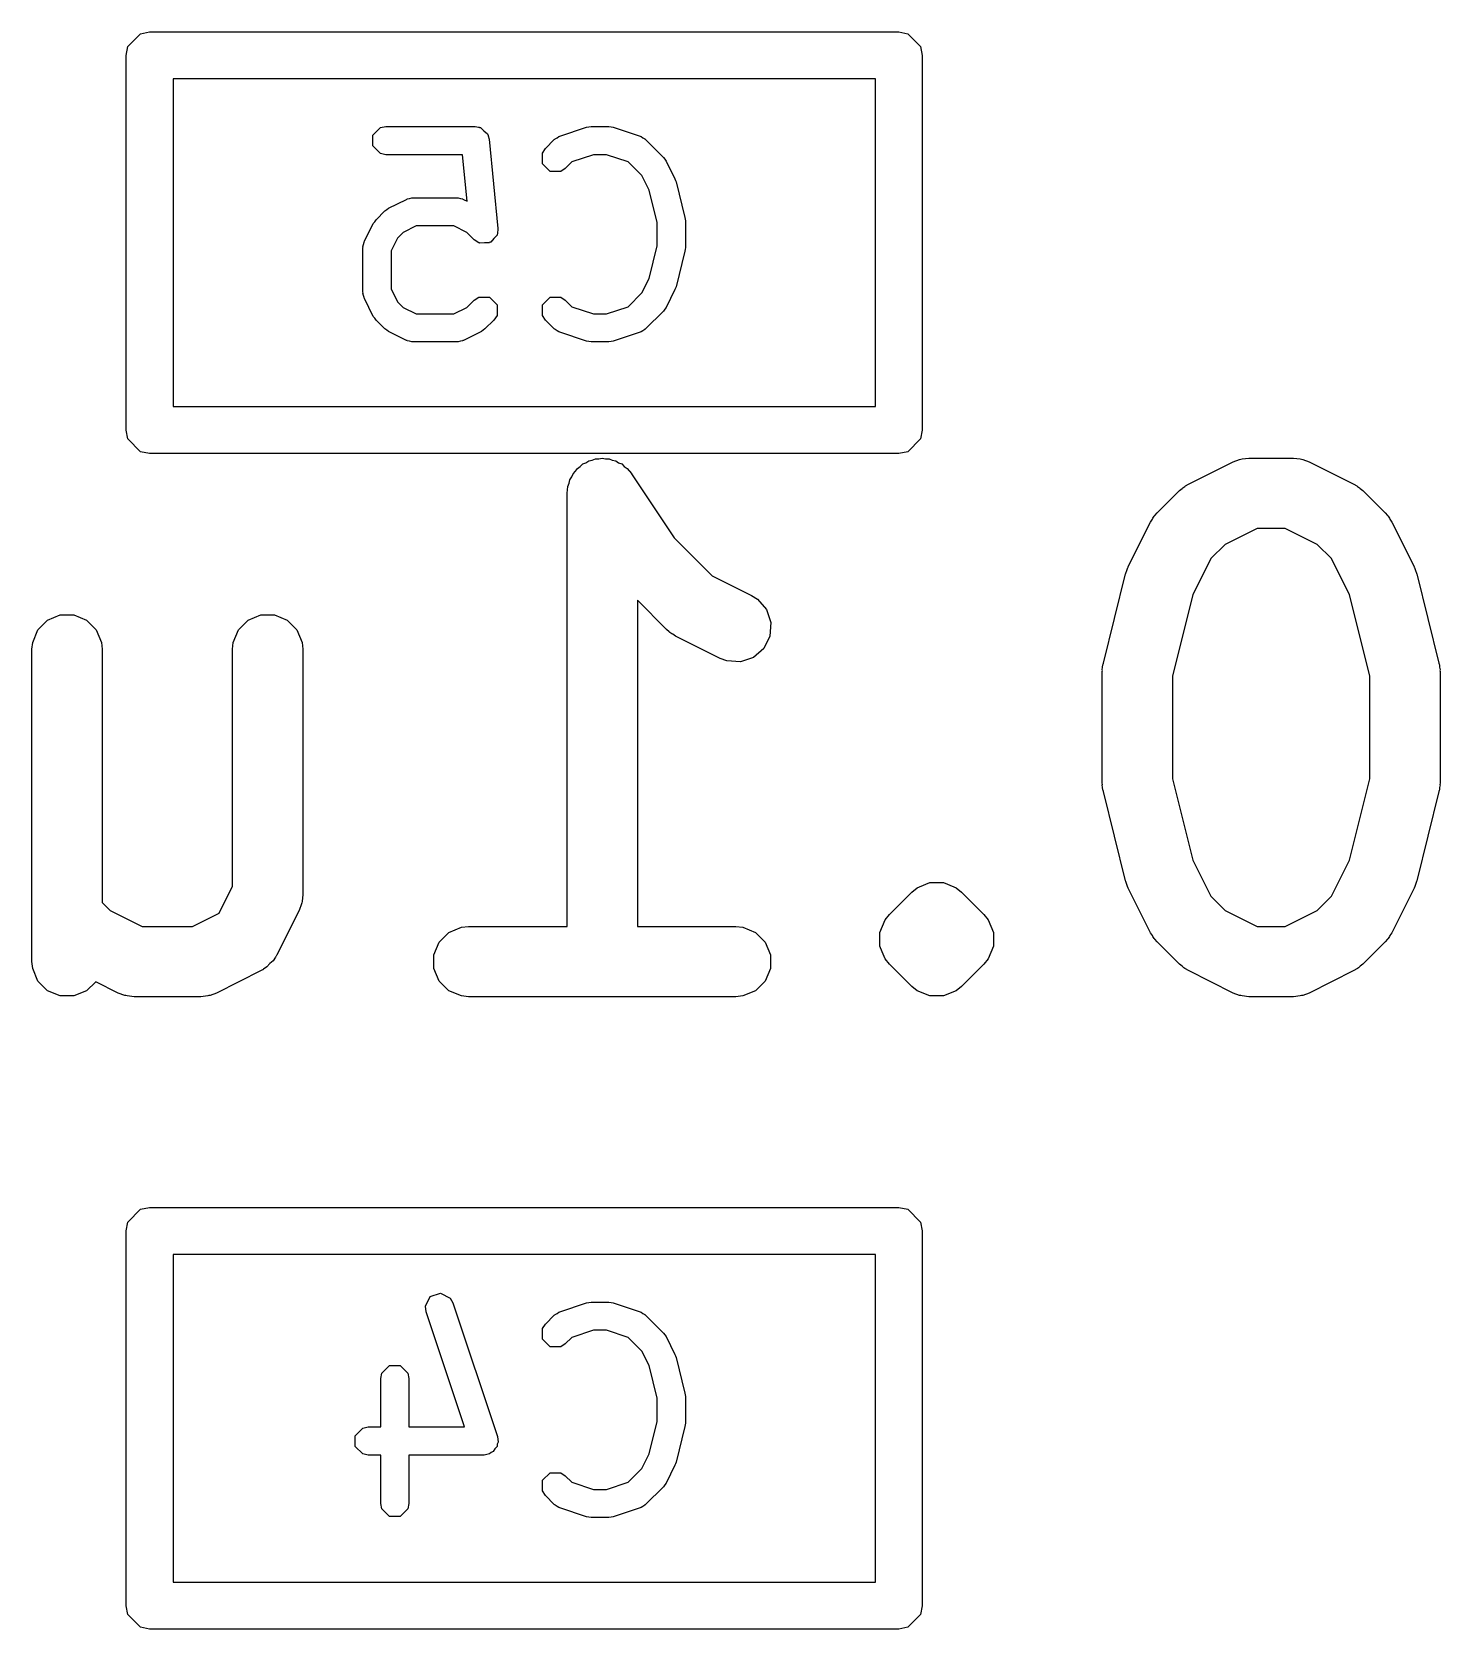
# Model space of a CAD drawing. Extents: x 4.93 to 6.66, y -4.88 to -3.77.
# Drawn here: x 5.1092 to 5.2276, y -4.5794 to -4.4452 of the extents above; entities that cross this region are included whole.
import ezdxf

# ---------------------------------------------------------------- set-up
doc = ezdxf.new("R2010")
doc.units = 0
doc.header["$MEASUREMENT"] = 0
doc.layers.add('BLACK', color=7, linetype='CONTINUOUS')

msp = doc.modelspace()

# ---------------------------------------------------------------- linework, layer by layer
at = {"layer": 'BLACK', "linetype": 'CONTINUOUS'}
for p, q in [((5.11717, -4.44714), (5.11732, -4.44639)), ((5.11732, -4.44639), (5.11838, -4.44532)), ((5.11838, -4.44532), (5.11914, -4.44517)), ((5.11914, -4.44517), (5.18213, -4.44517)), ((5.18213, -4.44517), (5.18288, -4.44532)), ((5.18288, -4.44532), (5.18395, -4.44639)), ((5.18395, -4.44639), (5.1841, -4.44714)), ((5.11717, -4.47864), (5.11717, -4.44714)), ((5.1841, -4.44714), (5.1841, -4.47864)), ((5.12111, -4.44911), (5.12111, -4.47667)), ((5.18016, -4.44911), (5.12111, -4.44911)), ((5.18016, -4.47667), (5.18016, -4.44911)), ((5.13856, -4.45321), (5.13901, -4.45312)), ((5.13901, -4.45312), (5.14651, -4.45312)), ((5.14651, -4.45312), (5.14679, -4.45318)), ((5.15607, -4.45316), (5.15626, -4.45312)), ((5.15626, -4.45312), (5.15776, -4.45312)), ((5.15776, -4.45312), (5.15794, -4.45316)), ((5.13792, -4.45385), (5.13856, -4.45321)), ((5.13792, -4.45476), (5.13792, -4.45385)), ((5.14679, -4.45318), (5.14685, -4.45317)), ((5.14685, -4.45317), (5.14688, -4.4532)), ((5.14688, -4.4532), (5.14696, -4.45321)), ((5.14696, -4.45321), (5.14724, -4.45349)), ((5.14724, -4.45349), (5.14755, -4.45375)), ((5.14755, -4.45375), (5.14757, -4.45383)), ((5.14757, -4.45383), (5.1476, -4.45385)), ((5.1476, -4.45385), (5.1476, -4.45391)), ((5.1476, -4.45391), (5.14768, -4.45419)), ((5.14768, -4.45419), (5.14843, -4.46169)), ((5.15242, -4.45497), (5.15317, -4.45422)), ((5.15317, -4.45422), (5.15322, -4.45419)), ((5.15322, -4.45419), (5.15323, -4.45416)), ((5.15323, -4.45416), (5.1534, -4.45407)), ((5.1534, -4.45407), (5.15356, -4.45396)), ((5.15356, -4.45396), (5.15358, -4.45396)), ((5.15358, -4.45396), (5.15363, -4.45393)), ((5.15363, -4.45393), (5.15588, -4.45318)), ((5.15588, -4.45318), (5.15607, -4.45316)), ((5.15794, -4.45316), (5.15813, -4.45318)), ((5.15813, -4.45318), (5.16038, -4.45393)), ((5.16038, -4.45393), (5.16043, -4.45396)), ((5.16043, -4.45396), (5.16046, -4.45396)), ((5.16046, -4.45396), (5.16062, -4.45407)), ((5.16062, -4.45407), (5.16078, -4.45416)), ((5.16078, -4.45416), (5.16079, -4.45419)), ((5.16079, -4.45419), (5.16084, -4.45422)), ((5.16084, -4.45422), (5.16234, -4.45572)), ((5.13856, -4.4554), (5.13792, -4.45476)), ((5.13901, -4.45549), (5.13856, -4.4554)), ((5.14544, -4.45549), (5.13901, -4.45549)), ((5.14583, -4.45939), (5.14544, -4.45549)), ((5.15217, -4.45535), (5.15242, -4.45497)), ((5.15217, -4.45626), (5.15217, -4.45535)), ((5.15645, -4.45549), (5.15465, -4.45609)), ((5.15757, -4.45549), (5.15645, -4.45549)), ((5.15937, -4.45609), (5.15757, -4.45549)), ((5.16234, -4.45572), (5.16245, -4.45588)), ((5.15281, -4.4569), (5.15217, -4.45626)), ((5.15371, -4.4569), (5.15281, -4.4569)), ((5.15409, -4.45664), (5.15371, -4.4569)), ((5.15465, -4.45609), (5.15409, -4.45664)), ((5.16054, -4.45725), (5.15937, -4.45609)), ((5.16245, -4.45588), (5.16256, -4.45603)), ((5.16256, -4.45603), (5.16331, -4.45753)), ((5.16114, -4.45847), (5.16054, -4.45725)), ((5.16183, -4.4612), (5.16114, -4.45847)), ((5.16331, -4.45753), (5.16335, -4.45765)), ((5.16335, -4.45765), (5.1634, -4.45777)), ((5.1634, -4.45777), (5.16415, -4.46077)), ((5.13923, -4.46), (5.14073, -4.45925)), ((5.14073, -4.45925), (5.14079, -4.45923)), ((5.14079, -4.45923), (5.14081, -4.45921)), ((5.14081, -4.45921), (5.14099, -4.45918)), ((5.14099, -4.45918), (5.14118, -4.45913)), ((5.14118, -4.45913), (5.1412, -4.45913)), ((5.1412, -4.45913), (5.14126, -4.45912)), ((5.14126, -4.45912), (5.14501, -4.45912)), ((5.14501, -4.45912), (5.14507, -4.45913)), ((5.14507, -4.45913), (5.14509, -4.45913)), ((5.14509, -4.45913), (5.14528, -4.45918)), ((5.14528, -4.45918), (5.14546, -4.45921)), ((5.14546, -4.45921), (5.14548, -4.45923)), ((5.14548, -4.45923), (5.14554, -4.45925)), ((5.14554, -4.45925), (5.14583, -4.45939)), ((5.13795, -4.46128), (5.13807, -4.46113)), ((5.13807, -4.46113), (5.13818, -4.46097)), ((5.13818, -4.46097), (5.13893, -4.46022)), ((5.13893, -4.46022), (5.13908, -4.46011)), ((5.13908, -4.46011), (5.13923, -4.46)), ((5.16415, -4.46077), (5.16416, -4.46091)), ((5.16416, -4.46091), (5.16419, -4.46105)), ((5.16419, -4.46105), (5.16419, -4.4633)), ((5.1372, -4.46277), (5.13795, -4.46128)), ((5.13998, -4.4625), (5.13944, -4.46358)), ((5.14046, -4.46202), (5.13998, -4.4625)), ((5.14154, -4.46148), (5.14046, -4.46202)), ((5.14473, -4.46148), (5.14154, -4.46148)), ((5.14581, -4.46202), (5.14473, -4.46148)), ((5.14642, -4.46264), (5.14581, -4.46202)), ((5.14835, -4.46226), (5.14807, -4.46254)), ((5.14839, -4.46214), (5.14835, -4.46219)), ((5.14835, -4.46219), (5.14835, -4.46226)), ((5.14843, -4.46169), (5.14839, -4.46214)), ((5.16183, -4.46316), (5.16183, -4.4612)), ((5.13708, -4.46322), (5.13713, -4.46304)), ((5.13709, -4.46325), (5.13708, -4.46322)), ((5.13708, -4.4633), (5.13709, -4.46325)), ((5.13708, -4.46705), (5.13708, -4.4633)), ((5.13713, -4.46304), (5.13717, -4.46285)), ((5.13717, -4.46285), (5.13719, -4.46283)), ((5.13719, -4.46283), (5.1372, -4.46277)), ((5.13944, -4.46358), (5.13944, -4.46677)), ((5.14681, -4.46289), (5.14642, -4.46264)), ((5.14687, -4.46289), (5.14681, -4.46289)), ((5.14692, -4.46293), (5.14687, -4.46289)), ((5.14731, -4.46289), (5.14692, -4.46293)), ((5.14771, -4.46289), (5.14731, -4.46289)), ((5.14776, -4.46285), (5.14771, -4.46289)), ((5.14782, -4.46284), (5.14776, -4.46285)), ((5.14807, -4.46254), (5.14782, -4.46284)), ((5.16114, -4.46589), (5.16183, -4.46316)), ((5.16415, -4.46359), (5.1634, -4.46659)), ((5.16416, -4.46345), (5.16415, -4.46359)), ((5.16419, -4.4633), (5.16416, -4.46345)), ((5.16054, -4.4671), (5.16114, -4.46589)), ((5.13709, -4.46711), (5.13708, -4.46705)), ((5.13708, -4.46714), (5.13709, -4.46711)), ((5.13713, -4.46732), (5.13708, -4.46714)), ((5.13717, -4.4675), (5.13713, -4.46732)), ((5.13719, -4.46752), (5.13717, -4.4675)), ((5.1372, -4.46758), (5.13719, -4.46752)), ((5.13795, -4.46908), (5.1372, -4.46758)), ((5.13944, -4.46677), (5.13998, -4.46785)), ((5.13998, -4.46785), (5.14046, -4.46833)), ((5.14581, -4.46833), (5.14642, -4.46772)), ((5.14642, -4.46772), (5.14681, -4.46746)), ((5.14681, -4.46746), (5.14771, -4.46746)), ((5.14771, -4.46746), (5.14835, -4.4681)), ((5.15217, -4.4681), (5.15281, -4.46746)), ((5.15281, -4.46746), (5.15371, -4.46746)), ((5.15371, -4.46746), (5.15409, -4.46772)), ((5.15409, -4.46772), (5.15465, -4.46827)), ((5.15937, -4.46827), (5.16054, -4.4671)), ((5.16331, -4.46683), (5.16256, -4.46833)), ((5.16335, -4.46671), (5.16331, -4.46683)), ((5.1634, -4.46659), (5.16335, -4.46671)), ((5.13807, -4.46923), (5.13795, -4.46908)), ((5.13818, -4.46939), (5.13807, -4.46923)), ((5.14046, -4.46833), (5.14154, -4.46887)), ((5.14154, -4.46887), (5.14473, -4.46887)), ((5.14473, -4.46887), (5.14581, -4.46833)), ((5.14835, -4.469), (5.14809, -4.46939)), ((5.14835, -4.4681), (5.14835, -4.469)), ((5.15217, -4.469), (5.15217, -4.4681)), ((5.15242, -4.46939), (5.15217, -4.469)), ((5.15465, -4.46827), (5.15645, -4.46887)), ((5.15645, -4.46887), (5.15757, -4.46887)), ((5.15757, -4.46887), (5.15937, -4.46827)), ((5.16234, -4.46864), (5.16084, -4.47014)), ((5.16245, -4.46848), (5.16234, -4.46864)), ((5.16256, -4.46833), (5.16245, -4.46848)), ((5.13893, -4.47014), (5.13818, -4.46939)), ((5.13908, -4.47024), (5.13893, -4.47014)), ((5.13923, -4.47036), (5.13908, -4.47024)), ((5.14073, -4.47111), (5.13923, -4.47036)), ((5.14704, -4.47036), (5.14554, -4.47111)), ((5.14719, -4.47024), (5.14704, -4.47036)), ((5.14734, -4.47014), (5.14719, -4.47024)), ((5.14809, -4.46939), (5.14734, -4.47014)), ((5.15317, -4.47014), (5.15242, -4.46939)), ((5.15322, -4.47017), (5.15317, -4.47014)), ((5.15323, -4.47019), (5.15322, -4.47017)), ((5.1534, -4.47029), (5.15323, -4.47019)), ((5.15356, -4.47039), (5.1534, -4.47029)), ((5.15358, -4.47039), (5.15356, -4.47039)), ((5.15363, -4.47042), (5.15358, -4.47039)), ((5.15588, -4.47117), (5.15363, -4.47042)), ((5.16038, -4.47042), (5.15813, -4.47117)), ((5.16043, -4.47039), (5.16038, -4.47042)), ((5.16046, -4.47039), (5.16043, -4.47039)), ((5.16062, -4.47029), (5.16046, -4.47039)), ((5.16078, -4.47019), (5.16062, -4.47029)), ((5.16079, -4.47017), (5.16078, -4.47019)), ((5.16084, -4.47014), (5.16079, -4.47017)), ((5.14079, -4.47112), (5.14073, -4.47111)), ((5.14081, -4.47114), (5.14079, -4.47112)), ((5.14099, -4.47118), (5.14081, -4.47114)), ((5.14118, -4.47123), (5.14099, -4.47118)), ((5.1412, -4.47122), (5.14118, -4.47123)), ((5.14126, -4.47123), (5.1412, -4.47122)), ((5.14501, -4.47123), (5.14126, -4.47123)), ((5.14507, -4.47122), (5.14501, -4.47123)), ((5.14509, -4.47123), (5.14507, -4.47122)), ((5.14528, -4.47118), (5.14509, -4.47123)), ((5.14546, -4.47114), (5.14528, -4.47118)), ((5.14548, -4.47112), (5.14546, -4.47114)), ((5.14554, -4.47111), (5.14548, -4.47112)), ((5.15607, -4.4712), (5.15588, -4.47117)), ((5.15626, -4.47123), (5.15607, -4.4712)), ((5.15776, -4.47123), (5.15626, -4.47123)), ((5.15794, -4.4712), (5.15776, -4.47123)), ((5.15813, -4.47117), (5.15794, -4.4712)), ((5.12111, -4.47667), (5.18016, -4.47667)), ((5.11732, -4.47939), (5.11717, -4.47864)), ((5.1841, -4.47864), (5.18395, -4.47939)), ((5.11838, -4.48046), (5.11732, -4.47939)), ((5.18395, -4.47939), (5.18288, -4.48046)), ((5.11914, -4.48061), (5.11838, -4.48046)), ((5.18213, -4.48061), (5.11914, -4.48061)), ((5.15583, -4.48138), (5.15607, -4.48122)), ((5.15607, -4.48122), (5.15635, -4.48116)), ((5.15635, -4.48116), (5.15662, -4.48105)), ((5.15662, -4.48105), (5.15691, -4.48105)), ((5.15691, -4.48105), (5.1572, -4.48099)), ((5.1572, -4.48099), (5.15748, -4.48105)), ((5.15748, -4.48105), (5.15777, -4.48105)), ((5.15777, -4.48105), (5.15804, -4.48116)), ((5.15804, -4.48116), (5.15833, -4.48122)), ((5.15833, -4.48122), (5.15857, -4.48138)), ((5.18288, -4.48046), (5.18213, -4.48061)), ((5.20649, -4.48318), (5.21024, -4.4813)), ((5.21024, -4.4813), (5.21078, -4.4811)), ((5.21078, -4.4811), (5.21089, -4.48109)), ((5.21089, -4.48109), (5.21099, -4.48105)), ((5.21099, -4.48105), (5.21156, -4.48099)), ((5.21156, -4.48099), (5.21531, -4.48099)), ((5.21531, -4.48099), (5.21589, -4.48105)), ((5.21589, -4.48105), (5.21599, -4.48109)), ((5.21599, -4.48109), (5.21609, -4.4811)), ((5.21609, -4.4811), (5.21663, -4.4813)), ((5.21663, -4.4813), (5.22038, -4.48318)), ((5.15447, -4.48281), (5.15463, -4.48257)), ((5.15463, -4.48257), (5.15474, -4.48231)), ((5.15474, -4.48231), (5.15495, -4.4821)), ((5.15495, -4.4821), (5.15511, -4.48186)), ((5.15511, -4.48186), (5.15535, -4.4817)), ((5.15535, -4.4817), (5.15556, -4.48149)), ((5.15556, -4.48149), (5.15583, -4.48138)), ((5.15857, -4.48138), (5.15884, -4.48149)), ((5.15884, -4.48149), (5.15904, -4.4817)), ((5.15904, -4.4817), (5.15929, -4.48186)), ((5.15929, -4.48186), (5.15965, -4.4823)), ((5.15965, -4.4823), (5.15965, -4.48231)), ((5.15965, -4.48231), (5.15965, -4.48231)), ((5.15965, -4.48231), (5.15965, -4.48231)), ((5.15965, -4.48231), (5.16324, -4.48769)), ((5.15424, -4.48394), (5.1543, -4.48337)), ((5.15424, -4.48395), (5.15424, -4.48394)), ((5.15424, -4.48394), (5.15424, -4.48394)), ((5.15424, -4.48394), (5.15424, -4.48394)), ((5.15424, -4.52036), (5.15424, -4.48395)), ((5.1543, -4.48337), (5.15441, -4.4831)), ((5.15441, -4.4831), (5.15447, -4.48281)), ((5.20385, -4.48561), (5.20573, -4.48373)), ((5.20573, -4.48373), (5.20595, -4.48355)), ((5.20595, -4.48355), (5.206, -4.48349)), ((5.206, -4.48349), (5.20609, -4.48343)), ((5.20609, -4.48343), (5.20617, -4.48337)), ((5.20617, -4.48337), (5.20625, -4.48334)), ((5.20625, -4.48334), (5.20649, -4.48318)), ((5.22038, -4.48318), (5.22063, -4.48334)), ((5.22063, -4.48334), (5.2207, -4.48337)), ((5.2207, -4.48337), (5.22078, -4.48343)), ((5.22078, -4.48343), (5.22087, -4.48349)), ((5.22087, -4.48349), (5.22092, -4.48355)), ((5.22092, -4.48355), (5.22115, -4.48373)), ((5.22115, -4.48373), (5.22303, -4.48561)), ((5.20142, -4.49012), (5.2033, -4.48637)), ((5.2033, -4.48637), (5.20345, -4.48613)), ((5.20345, -4.48613), (5.20348, -4.48605)), ((5.20348, -4.48605), (5.20355, -4.48597)), ((5.20355, -4.48597), (5.20361, -4.48588)), ((5.20361, -4.48588), (5.20367, -4.48583)), ((5.20367, -4.48583), (5.20385, -4.48561)), ((5.22303, -4.48561), (5.22321, -4.48583)), ((5.22321, -4.48583), (5.22327, -4.48588)), ((5.22327, -4.48588), (5.22333, -4.48597)), ((5.22333, -4.48597), (5.22339, -4.48605)), ((5.22339, -4.48605), (5.22342, -4.48613)), ((5.22342, -4.48613), (5.22358, -4.48637)), ((5.22358, -4.48637), (5.22545, -4.49012)), ((5.16324, -4.48769), (5.16644, -4.49089)), ((5.21226, -4.4869), (5.20956, -4.48825)), ((5.21462, -4.4869), (5.21226, -4.4869)), ((5.21731, -4.48825), (5.21462, -4.4869)), ((5.20956, -4.48825), (5.20837, -4.48944)), ((5.21851, -4.48944), (5.21731, -4.48825)), ((5.2012, -4.49073), (5.20122, -4.49069)), ((5.20122, -4.49066), (5.20131, -4.49043)), ((5.20122, -4.49069), (5.20122, -4.49066)), ((5.20131, -4.49043), (5.20139, -4.49018)), ((5.20139, -4.49018), (5.20141, -4.49017)), ((5.20141, -4.49017), (5.20142, -4.49012)), ((5.20837, -4.48944), (5.20685, -4.49248)), ((5.22003, -4.49248), (5.21851, -4.48944)), ((5.22545, -4.49012), (5.22547, -4.49017)), ((5.22547, -4.49017), (5.22548, -4.49018)), ((5.22548, -4.49018), (5.22557, -4.49043)), ((5.22557, -4.49043), (5.22566, -4.49066)), ((5.22566, -4.49066), (5.22566, -4.49069)), ((5.22566, -4.49069), (5.22568, -4.49073)), ((5.16644, -4.49089), (5.16976, -4.49255)), ((5.19933, -4.49823), (5.2012, -4.49073)), ((5.22568, -4.49073), (5.22755, -4.49823)), ((5.16261, -4.49541), (5.16015, -4.49295)), ((5.16015, -4.49295), (5.16015, -4.52036)), ((5.16976, -4.49255), (5.17025, -4.49286)), ((5.17025, -4.49286), (5.17101, -4.49373)), ((5.20685, -4.49248), (5.20514, -4.49931)), ((5.22173, -4.49931), (5.22003, -4.49248)), ((5.10975, -4.49543), (5.11056, -4.49461)), ((5.11056, -4.49461), (5.11163, -4.49417)), ((5.11163, -4.49417), (5.11278, -4.49417)), ((5.11278, -4.49417), (5.11384, -4.49461)), ((5.11384, -4.49461), (5.11466, -4.49543)), ((5.12662, -4.49543), (5.12743, -4.49461)), ((5.12743, -4.49461), (5.1285, -4.49417)), ((5.1285, -4.49417), (5.12965, -4.49417)), ((5.12965, -4.49417), (5.13071, -4.49461)), ((5.13071, -4.49461), (5.13153, -4.49543)), ((5.17101, -4.49373), (5.17137, -4.49482)), ((5.10931, -4.49649), (5.10975, -4.49543)), ((5.11466, -4.49543), (5.1151, -4.49649)), ((5.12618, -4.49649), (5.12662, -4.49543)), ((5.13153, -4.49543), (5.13197, -4.49649)), ((5.16283, -4.49559), (5.16261, -4.49541)), ((5.16288, -4.49565), (5.16283, -4.49559)), ((5.16297, -4.49571), (5.16288, -4.49565)), ((5.16305, -4.49577), (5.16297, -4.49571)), ((5.16313, -4.4958), (5.16305, -4.49577)), ((5.16337, -4.49596), (5.16313, -4.4958)), ((5.16712, -4.49784), (5.16337, -4.49596)), ((5.17129, -4.49597), (5.17078, -4.497)), ((5.17137, -4.49482), (5.17129, -4.49597)), ((5.10925, -4.49707), (5.10931, -4.49649)), ((5.10925, -4.52332), (5.10925, -4.49707)), ((5.1151, -4.49649), (5.11515, -4.49707)), ((5.11515, -4.49707), (5.11515, -4.51834)), ((5.12612, -4.49707), (5.12618, -4.49649)), ((5.12612, -4.51699), (5.12612, -4.49707)), ((5.13197, -4.49649), (5.13203, -4.49707)), ((5.13203, -4.49707), (5.13203, -4.51769)), ((5.17078, -4.497), (5.16991, -4.49776)), ((5.16766, -4.49804), (5.16712, -4.49784)), ((5.16881, -4.49812), (5.16766, -4.49804)), ((5.16991, -4.49776), (5.16881, -4.49812)), ((5.19924, -4.4988), (5.19927, -4.49858)), ((5.19927, -4.49858), (5.19929, -4.49837)), ((5.19929, -4.49837), (5.19931, -4.49833)), ((5.19931, -4.49833), (5.19933, -4.49823)), ((5.22755, -4.49823), (5.22757, -4.49833)), ((5.22757, -4.49833), (5.22758, -4.49837)), ((5.22758, -4.49837), (5.2276, -4.49858)), ((5.2276, -4.49858), (5.22764, -4.4988)), ((5.19925, -4.49884), (5.19924, -4.4988)), ((5.19924, -4.49894), (5.19925, -4.49884)), ((5.19924, -4.50832), (5.19924, -4.49894)), ((5.20514, -4.49931), (5.20514, -4.50795)), ((5.22173, -4.50795), (5.22173, -4.49931)), ((5.22764, -4.4988), (5.22763, -4.49884)), ((5.22763, -4.49884), (5.22764, -4.49894)), ((5.22764, -4.49894), (5.22764, -4.50832)), ((5.20514, -4.50795), (5.20685, -4.51479)), ((5.22003, -4.51479), (5.22173, -4.50795)), ((5.19925, -4.50842), (5.19924, -4.50832)), ((5.19924, -4.50846), (5.19925, -4.50842)), ((5.19927, -4.50868), (5.19924, -4.50846)), ((5.19929, -4.50889), (5.19927, -4.50868)), ((5.19931, -4.50893), (5.19929, -4.50889)), ((5.19933, -4.50903), (5.19931, -4.50893)), ((5.2012, -4.51653), (5.19933, -4.50903)), ((5.22755, -4.50903), (5.22568, -4.51653)), ((5.22757, -4.50893), (5.22755, -4.50903)), ((5.22758, -4.50889), (5.22757, -4.50893)), ((5.2276, -4.50868), (5.22758, -4.50889)), ((5.22764, -4.50846), (5.2276, -4.50868)), ((5.22764, -4.50832), (5.22763, -4.50842)), ((5.22763, -4.50842), (5.22764, -4.50846)), ((5.20685, -4.51479), (5.20837, -4.51782)), ((5.21851, -4.51782), (5.22003, -4.51479)), ((5.125, -4.51924), (5.12612, -4.51699)), ((5.18135, -4.51935), (5.18323, -4.51748)), ((5.18323, -4.51748), (5.18368, -4.51711)), ((5.18368, -4.51711), (5.1844, -4.51681)), ((5.18368, -4.51711), (5.18368, -4.51711)), ((5.1844, -4.51681), (5.18474, -4.51667)), ((5.18474, -4.51667), (5.18589, -4.51667)), ((5.18589, -4.51667), (5.18589, -4.51667)), ((5.18589, -4.51667), (5.18624, -4.51681)), ((5.18624, -4.51681), (5.18696, -4.51711)), ((5.18696, -4.51711), (5.18696, -4.51711)), ((5.18696, -4.51711), (5.1874, -4.51748)), ((5.1874, -4.51748), (5.18928, -4.51935)), ((5.20122, -4.51658), (5.2012, -4.51653)), ((5.20122, -4.5166), (5.20122, -4.51658)), ((5.20131, -4.51684), (5.20122, -4.5166)), ((5.20139, -4.51708), (5.20131, -4.51684)), ((5.20141, -4.5171), (5.20139, -4.51708)), ((5.20142, -4.51714), (5.20141, -4.5171)), ((5.2033, -4.52089), (5.20142, -4.51714)), ((5.22545, -4.51714), (5.22358, -4.52089)), ((5.22547, -4.5171), (5.22545, -4.51714)), ((5.22548, -4.51708), (5.22547, -4.5171)), ((5.22557, -4.51684), (5.22548, -4.51708)), ((5.22566, -4.5166), (5.22557, -4.51684)), ((5.22568, -4.51653), (5.22566, -4.51658)), ((5.22566, -4.51658), (5.22566, -4.5166)), ((5.11515, -4.51834), (5.11583, -4.51901)), ((5.13192, -4.51847), (5.13172, -4.51901)), ((5.13193, -4.51837), (5.13192, -4.51847)), ((5.13197, -4.51827), (5.13193, -4.51837)), ((5.13203, -4.51769), (5.13197, -4.51827)), ((5.20837, -4.51782), (5.20956, -4.51901)), ((5.21731, -4.51901), (5.21851, -4.51782)), ((5.11583, -4.51901), (5.11852, -4.52036)), ((5.12275, -4.52036), (5.125, -4.51924)), ((5.13172, -4.51901), (5.12984, -4.52276)), ((5.18055, -4.52086), (5.18099, -4.5198)), ((5.18099, -4.5198), (5.18135, -4.51935)), ((5.18928, -4.51935), (5.18965, -4.5198)), ((5.18965, -4.5198), (5.19009, -4.52086)), ((5.20956, -4.51901), (5.21226, -4.52036)), ((5.21462, -4.52036), (5.21731, -4.51901)), ((5.11852, -4.52036), (5.12275, -4.52036)), ((5.14349, -4.52168), (5.14431, -4.52086)), ((5.14431, -4.52086), (5.14537, -4.52042)), ((5.14537, -4.52042), (5.14595, -4.52036)), ((5.14595, -4.52036), (5.15424, -4.52036)), ((5.16015, -4.52036), (5.16844, -4.52036)), ((5.16844, -4.52036), (5.16902, -4.52042)), ((5.16902, -4.52042), (5.17008, -4.52086)), ((5.17008, -4.52086), (5.1709, -4.52168)), ((5.18055, -4.52202), (5.18055, -4.52086)), ((5.19009, -4.52086), (5.19009, -4.52086)), ((5.19009, -4.52086), (5.19009, -4.52202)), ((5.20345, -4.52113), (5.2033, -4.52089)), ((5.20348, -4.52121), (5.20345, -4.52113)), ((5.20355, -4.52129), (5.20348, -4.52121)), ((5.20361, -4.52138), (5.20355, -4.52129)), ((5.20367, -4.52143), (5.20361, -4.52138)), ((5.20385, -4.52165), (5.20367, -4.52143)), ((5.21226, -4.52036), (5.21462, -4.52036)), ((5.22321, -4.52143), (5.22303, -4.52165)), ((5.22327, -4.52138), (5.22321, -4.52143)), ((5.22333, -4.52129), (5.22327, -4.52138)), ((5.22339, -4.52121), (5.22333, -4.52129)), ((5.22342, -4.52113), (5.22339, -4.52121)), ((5.22358, -4.52089), (5.22342, -4.52113)), ((5.12976, -4.5229), (5.12972, -4.52296)), ((5.12978, -4.52286), (5.12976, -4.5229)), ((5.12984, -4.52276), (5.12978, -4.52286)), ((5.14305, -4.52274), (5.14349, -4.52168)), ((5.14305, -4.52389), (5.14305, -4.52274)), ((5.1709, -4.52168), (5.17134, -4.52274)), ((5.17134, -4.52274), (5.17134, -4.52389)), ((5.18074, -4.5225), (5.18055, -4.52202)), ((5.18099, -4.52308), (5.18074, -4.5225)), ((5.19009, -4.52202), (5.18965, -4.52308)), ((5.20573, -4.52353), (5.20385, -4.52165)), ((5.22303, -4.52165), (5.22115, -4.52353)), ((5.10931, -4.52389), (5.10925, -4.52332)), ((5.10975, -4.52496), (5.10931, -4.52389)), ((5.12852, -4.52408), (5.12477, -4.52596)), ((5.12862, -4.52402), (5.12852, -4.52408)), ((5.12866, -4.52401), (5.12862, -4.52402)), ((5.12872, -4.52396), (5.12866, -4.52401)), ((5.12901, -4.52377), (5.12872, -4.52396)), ((5.12925, -4.52349), (5.12901, -4.52377)), ((5.12953, -4.52325), (5.12925, -4.52349)), ((5.12972, -4.52296), (5.12953, -4.52325)), ((5.14349, -4.52496), (5.14305, -4.52389)), ((5.17134, -4.52389), (5.1709, -4.52496)), ((5.18135, -4.52353), (5.18099, -4.52308)), ((5.18323, -4.5254), (5.18135, -4.52353)), ((5.18928, -4.52353), (5.1874, -4.5254)), ((5.18965, -4.52308), (5.18928, -4.52353)), ((5.20595, -4.52371), (5.20573, -4.52353)), ((5.206, -4.52377), (5.20595, -4.52371)), ((5.20609, -4.52383), (5.206, -4.52377)), ((5.20617, -4.5239), (5.20609, -4.52383)), ((5.20625, -4.52393), (5.20617, -4.5239)), ((5.20649, -4.52408), (5.20625, -4.52393)), ((5.21024, -4.52596), (5.20649, -4.52408)), ((5.22038, -4.52408), (5.21663, -4.52596)), ((5.22063, -4.52393), (5.22038, -4.52408)), ((5.2207, -4.5239), (5.22063, -4.52393)), ((5.22078, -4.52383), (5.2207, -4.5239)), ((5.22087, -4.52377), (5.22078, -4.52383)), ((5.22092, -4.52371), (5.22087, -4.52377)), ((5.22115, -4.52353), (5.22092, -4.52371)), ((5.11056, -4.52577), (5.10975, -4.52496)), ((5.11461, -4.52501), (5.11384, -4.52577)), ((5.1165, -4.52596), (5.11461, -4.52501)), ((5.14431, -4.52577), (5.14349, -4.52496)), ((5.1709, -4.52496), (5.17008, -4.52577)), ((5.18368, -4.52577), (5.18323, -4.5254)), ((5.1874, -4.5254), (5.18696, -4.52577)), ((5.11163, -4.52621), (5.11056, -4.52577)), ((5.11278, -4.52621), (5.11163, -4.52621)), ((5.11384, -4.52577), (5.11278, -4.52621)), ((5.11705, -4.52616), (5.1165, -4.52596)), ((5.11715, -4.52617), (5.11705, -4.52616)), ((5.11725, -4.52621), (5.11715, -4.52617)), ((5.11783, -4.52627), (5.11725, -4.52621)), ((5.12345, -4.52627), (5.11783, -4.52627)), ((5.12403, -4.52621), (5.12345, -4.52627)), ((5.12412, -4.52617), (5.12403, -4.52621)), ((5.12423, -4.52616), (5.12412, -4.52617)), ((5.12477, -4.52596), (5.12423, -4.52616)), ((5.14537, -4.52621), (5.14431, -4.52577)), ((5.14595, -4.52627), (5.14537, -4.52621)), ((5.16844, -4.52627), (5.14595, -4.52627)), ((5.16902, -4.52621), (5.16844, -4.52627)), ((5.17008, -4.52577), (5.16902, -4.52621)), ((5.18474, -4.52621), (5.18368, -4.52577)), ((5.18589, -4.52621), (5.18474, -4.52621)), ((5.18474, -4.52621), (5.18474, -4.52621)), ((5.18696, -4.52577), (5.18589, -4.52621)), ((5.18589, -4.52621), (5.18589, -4.52621)), ((5.21078, -4.52616), (5.21024, -4.52596)), ((5.21089, -4.52617), (5.21078, -4.52616)), ((5.21099, -4.52621), (5.21089, -4.52617)), ((5.21156, -4.52627), (5.21099, -4.52621)), ((5.21531, -4.52627), (5.21156, -4.52627)), ((5.21589, -4.52621), (5.21531, -4.52627)), ((5.21599, -4.52617), (5.21589, -4.52621)), ((5.21609, -4.52616), (5.21599, -4.52617)), ((5.21663, -4.52596), (5.21609, -4.52616)), ((5.11732, -4.54521), (5.11838, -4.54414)), ((5.11838, -4.54414), (5.11914, -4.54399)), ((5.11914, -4.54399), (5.18213, -4.54399)), ((5.18213, -4.54399), (5.18288, -4.54414)), ((5.18288, -4.54414), (5.18395, -4.54521)), ((5.11717, -4.54596), (5.11732, -4.54521)), ((5.18395, -4.54521), (5.1841, -4.54596)), ((5.11717, -4.57746), (5.11717, -4.54596)), ((5.1841, -4.54596), (5.1841, -4.57746)), ((5.12111, -4.54793), (5.12111, -4.57549)), ((5.18016, -4.54793), (5.12111, -4.54793)), ((5.18016, -4.57549), (5.18016, -4.54793)), ((5.14233, -4.55229), (5.14274, -4.55148)), ((5.14239, -4.55275), (5.14233, -4.55229)), ((5.14274, -4.55148), (5.14359, -4.5512)), ((5.14359, -4.5512), (5.1444, -4.5516)), ((5.1444, -4.5516), (5.14463, -4.552)), ((5.14463, -4.552), (5.14838, -4.56325)), ((5.15363, -4.55275), (5.15588, -4.552)), ((5.15588, -4.552), (5.15607, -4.55198)), ((5.15607, -4.55198), (5.15626, -4.55194)), ((5.15626, -4.55194), (5.15776, -4.55194)), ((5.15776, -4.55194), (5.15794, -4.55198)), ((5.15794, -4.55198), (5.15813, -4.552)), ((5.15813, -4.552), (5.16038, -4.55275)), ((5.14562, -4.56244), (5.14239, -4.55275)), ((5.15217, -4.55417), (5.15242, -4.55379)), ((5.15242, -4.55379), (5.15317, -4.55304)), ((5.15317, -4.55304), (5.15322, -4.553)), ((5.15322, -4.553), (5.15323, -4.55298)), ((5.15323, -4.55298), (5.1534, -4.55289)), ((5.1534, -4.55289), (5.15356, -4.55278)), ((5.15356, -4.55278), (5.15358, -4.55278)), ((5.15358, -4.55278), (5.15363, -4.55275)), ((5.16038, -4.55275), (5.16043, -4.55278)), ((5.16043, -4.55278), (5.16046, -4.55278)), ((5.16046, -4.55278), (5.16062, -4.55289)), ((5.16062, -4.55289), (5.16078, -4.55298)), ((5.16078, -4.55298), (5.16079, -4.553)), ((5.16079, -4.553), (5.16084, -4.55304)), ((5.16084, -4.55304), (5.16234, -4.55454)), ((5.15217, -4.55507), (5.15217, -4.55417)), ((5.15281, -4.55571), (5.15217, -4.55507)), ((5.15465, -4.55491), (5.15409, -4.55546)), ((5.15645, -4.5543), (5.15465, -4.55491)), ((5.15757, -4.5543), (5.15645, -4.5543)), ((5.15937, -4.55491), (5.15757, -4.5543)), ((5.16054, -4.55607), (5.15937, -4.55491)), ((5.16234, -4.55454), (5.16245, -4.55469)), ((5.16245, -4.55469), (5.16256, -4.55484)), ((5.16256, -4.55484), (5.16331, -4.55634)), ((5.15371, -4.55571), (5.15281, -4.55571)), ((5.15409, -4.55546), (5.15371, -4.55571)), ((5.16114, -4.55728), (5.16054, -4.55607)), ((5.16331, -4.55634), (5.16335, -4.55647)), ((5.16335, -4.55647), (5.1634, -4.55659)), ((5.13867, -4.55792), (5.13931, -4.55728)), ((5.13931, -4.55728), (5.14021, -4.55728)), ((5.14021, -4.55728), (5.14085, -4.55792)), ((5.16183, -4.56002), (5.16114, -4.55728)), ((5.1634, -4.55659), (5.16415, -4.55959)), ((5.13858, -4.55837), (5.13867, -4.55792)), ((5.13858, -4.56244), (5.13858, -4.55837)), ((5.14085, -4.55792), (5.14094, -4.55837)), ((5.14094, -4.55837), (5.14094, -4.56244)), ((5.16183, -4.56198), (5.16183, -4.56002)), ((5.16415, -4.55959), (5.16416, -4.55973)), ((5.16416, -4.55973), (5.16419, -4.55987)), ((5.16419, -4.55987), (5.16419, -4.56212)), ((5.13642, -4.56317), (5.13706, -4.56253)), ((5.13642, -4.56407), (5.13642, -4.56317)), ((5.13706, -4.56253), (5.13751, -4.56244)), ((5.13751, -4.56244), (5.13858, -4.56244)), ((5.14094, -4.56244), (5.14562, -4.56244)), ((5.16114, -4.56471), (5.16183, -4.56198)), ((5.16415, -4.56241), (5.1634, -4.56541)), ((5.16416, -4.56226), (5.16415, -4.56241)), ((5.16419, -4.56212), (5.16416, -4.56226)), ((5.13706, -4.56471), (5.13642, -4.56407)), ((5.14803, -4.56451), (5.14785, -4.56458)), ((5.14816, -4.56427), (5.14803, -4.56451)), ((5.14835, -4.56407), (5.14816, -4.56427)), ((5.14844, -4.56371), (5.14835, -4.56388)), ((5.14835, -4.56388), (5.14835, -4.56407)), ((5.14838, -4.56325), (5.14844, -4.56371)), ((5.13751, -4.5648), (5.13706, -4.56471)), ((5.13858, -4.5648), (5.13751, -4.5648)), ((5.13858, -4.56887), (5.13858, -4.5648)), ((5.14726, -4.5648), (5.14094, -4.5648)), ((5.14094, -4.5648), (5.14094, -4.56887)), ((5.14771, -4.56471), (5.14726, -4.5648)), ((5.14785, -4.56458), (5.14771, -4.56471)), ((5.16054, -4.56592), (5.16114, -4.56471)), ((5.16331, -4.56565), (5.16256, -4.56715)), ((5.16335, -4.56553), (5.16331, -4.56565)), ((5.1634, -4.56541), (5.16335, -4.56553)), ((5.15217, -4.56692), (5.15281, -4.56628)), ((5.15217, -4.56782), (5.15217, -4.56692)), ((5.15281, -4.56628), (5.15371, -4.56628)), ((5.15371, -4.56628), (5.15409, -4.56654)), ((5.15409, -4.56654), (5.15465, -4.56709)), ((5.15465, -4.56709), (5.15645, -4.56769)), ((5.15757, -4.56769), (5.15937, -4.56709)), ((5.15937, -4.56709), (5.16054, -4.56592)), ((5.16256, -4.56715), (5.16245, -4.5673)), ((5.15242, -4.56821), (5.15217, -4.56782)), ((5.15317, -4.56896), (5.15242, -4.56821)), ((5.15645, -4.56769), (5.15757, -4.56769)), ((5.16234, -4.56746), (5.16084, -4.56896)), ((5.16245, -4.5673), (5.16234, -4.56746)), ((5.13867, -4.56932), (5.13858, -4.56887)), ((5.13931, -4.56996), (5.13867, -4.56932)), ((5.14085, -4.56932), (5.14021, -4.56996)), ((5.14094, -4.56887), (5.14085, -4.56932)), ((5.15322, -4.56899), (5.15317, -4.56896)), ((5.15323, -4.56901), (5.15322, -4.56899)), ((5.1534, -4.56911), (5.15323, -4.56901)), ((5.15356, -4.56921), (5.1534, -4.56911)), ((5.15358, -4.56921), (5.15356, -4.56921)), ((5.15363, -4.56924), (5.15358, -4.56921)), ((5.15588, -4.56999), (5.15363, -4.56924)), ((5.16038, -4.56924), (5.15813, -4.56999)), ((5.16043, -4.56921), (5.16038, -4.56924)), ((5.16046, -4.56921), (5.16043, -4.56921)), ((5.16062, -4.56911), (5.16046, -4.56921)), ((5.16078, -4.56901), (5.16062, -4.56911)), ((5.16079, -4.56899), (5.16078, -4.56901)), ((5.16084, -4.56896), (5.16079, -4.56899)), ((5.14021, -4.56996), (5.13931, -4.56996)), ((5.15607, -4.57002), (5.15588, -4.56999)), ((5.15626, -4.57005), (5.15607, -4.57002)), ((5.15776, -4.57005), (5.15626, -4.57005)), ((5.15794, -4.57002), (5.15776, -4.57005)), ((5.15813, -4.56999), (5.15794, -4.57002)), ((5.12111, -4.57549), (5.18016, -4.57549)), ((5.11732, -4.57821), (5.11717, -4.57746)), ((5.1841, -4.57746), (5.18395, -4.57821)), ((5.11838, -4.57928), (5.11732, -4.57821)), ((5.11914, -4.57943), (5.11838, -4.57928)), ((5.18288, -4.57928), (5.18213, -4.57943)), ((5.18395, -4.57821), (5.18288, -4.57928)), ((5.18213, -4.57943), (5.11914, -4.57943))]:
    msp.add_line(p, q, dxfattribs=at)

doc.saveas('drawing.dxf')
